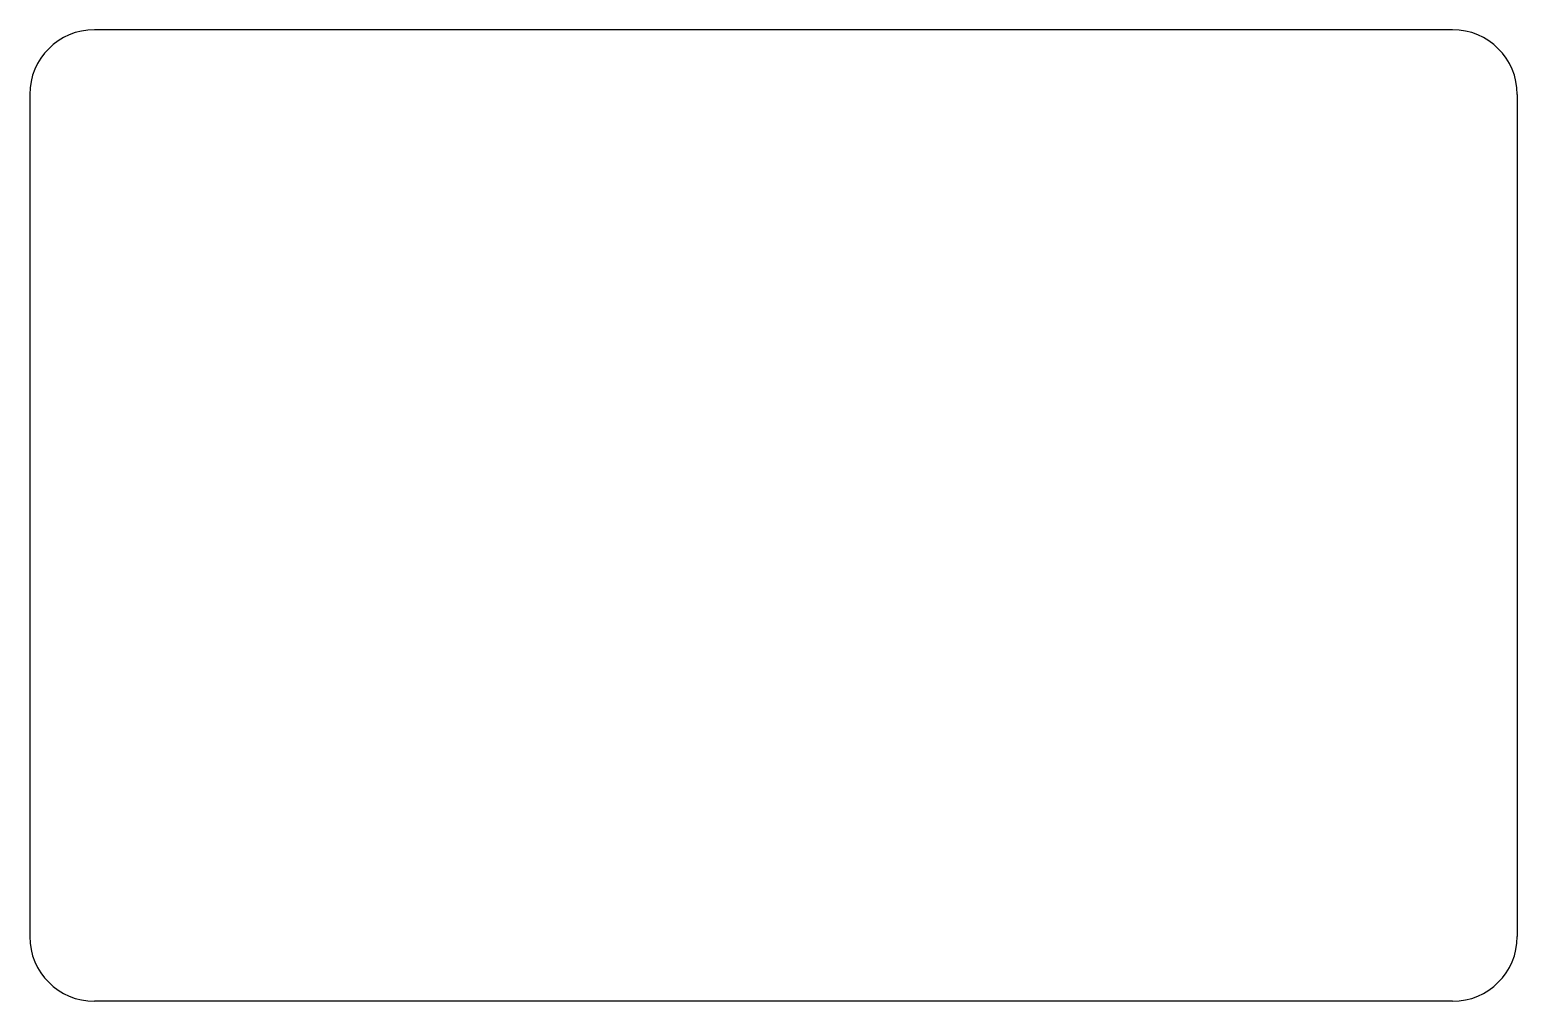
# Model space of a CAD drawing. Extents: x -54.7 to 14.4, y -21.1 to 24.
import ezdxf

# ---------------------------------------------------------------- set-up
doc = ezdxf.new("R2010")
doc.units = 0
doc.header["$MEASUREMENT"] = 0
doc.layers.add('VISIBLE', color=7, linetype='CONTINUOUS')

msp = doc.modelspace()

# ---------------------------------------------------------------- linework, layer by layer
at = {"layer": 'VISIBLE'}
for p, q in [((11.35, 24), (-51.65, 24)), ((-54.65, 21), (-54.65, -18.08)), ((14.35, 21), (14.35, -18.08)), ((11.35, -21.08), (-51.65, -21.08))]:
    msp.add_line(p, q, dxfattribs=at)
for centre, start, end in [((-51.65, 21), 90, 180), ((11.35, 21), 0, 90), ((-51.65, -18.08), 180, 270), ((11.35, -18.08), 270, 0)]:
    msp.add_arc(centre, 3, start, end, dxfattribs=at)

doc.saveas('drawing.dxf')
